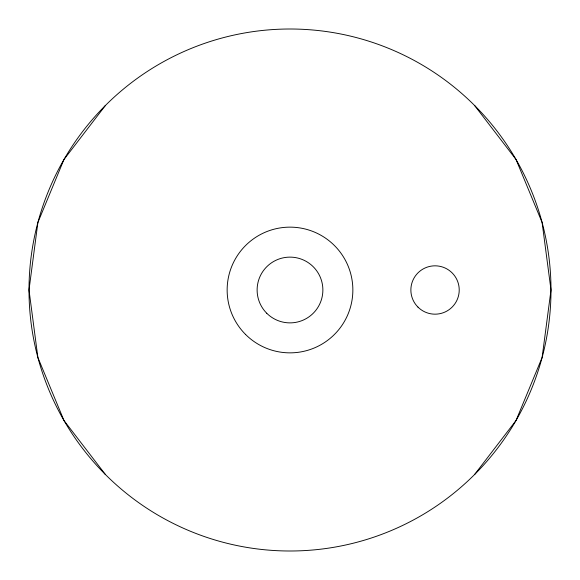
<?xml version="1.0" encoding="UTF-8"?>
<svg xmlns="http://www.w3.org/2000/svg" width="580" height="580" viewBox="0 0 580 580"><rect width="100%" height="100%" fill="white"/><g stroke="black" fill="none" stroke-linecap="round" stroke-linejoin="round"><path stroke-width="0.87" d="M105.444 105.444L63.967 159.5L37.896 222.452L29 290L37.896 357.548L63.967 420.5L105.444 474.556A261 261 0 0 0 542.104 357.548L551 290L542.104 222.452L516.033 159.5L474.556 105.444M474.556 474.556L516.033 420.5L542.104 357.548A261 261 0 0 0 222.452 37.896A261 261 0 0 0 105.444 474.556M417.955 307.095A24.172 24.172 0 0 0 458.396 296.257A24.172 24.172 0 0 0 428.787 266.648A24.172 24.172 0 0 0 417.955 307.095M245.557 334.442A62.85 62.85 0 0 0 350.712 306.269A62.85 62.85 0 0 0 273.731 229.288A62.85 62.85 0 0 0 245.557 334.442M266.749 313.251A32.879 32.879 0 0 0 321.755 298.512A32.879 32.879 0 0 0 281.488 258.245A32.879 32.879 0 0 0 266.749 313.251"/></g></svg>
